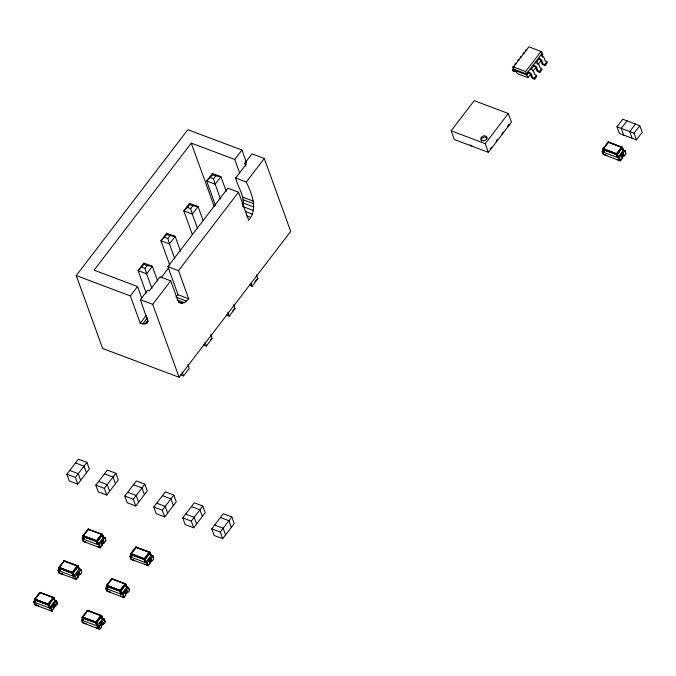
<?xml version="1.0" encoding="UTF-8"?>
<svg xmlns="http://www.w3.org/2000/svg" width="676" height="676" viewBox="0 0 676 676"><rect width="100%" height="100%" fill="white"/><g stroke="black" fill="none" stroke-linecap="round" stroke-linejoin="round"><path stroke-width="1.01" d="M100.242 623.12L100.496 624.033L98.865 626.162L99.904 629.026L101.535 626.905L100.352 622.723L102.549 621.345L104.172 619.216L102.659 618.65L97.226 625.714L95.722 622.647L100.91 615.566C102.786 614.543 103.343 623.28 101.653 615.785M124.46 591.644L125.761 595.235L124.13 597.356L123.091 594.483C124.156 591.466 125.82 589.658 128.406 587.545L126.64 586.65M128.406 587.545L129.446 590.418C129.386 592.759 124.452 592.539 125.761 595.235M148.686 559.973L149.987 563.564L148.365 565.685L147.326 562.812C148.382 559.796 150.047 557.987 152.632 555.875L150.866 554.979M152.632 555.875L153.672 558.748C153.613 561.08 148.678 560.869 149.987 563.564M54.68 600.347L54.824 600.922L49.492 607.741L48.131 604.209L53.37 597.423L48.621 604.336L49.644 607.673L51.139 608.18L51.815 611.188L50.844 608.518C52.187 605.29 53.86 603.347 56.615 600.981L54.722 600.263M53.784 597.609L48.317 604.969L34.459 599.654L40.247 592.396L39.512 592.793L40.07 592.413L53.784 597.609L54.95 600.736L56.446 601.243L57.485 604.116C54.9 606.237 53.252 608.028 52.179 611.053L49.559 610.065M73.785 578.394L76.405 579.383L78.027 577.253L76.827 573.121L79.05 571.693L80.841 569.302L78.948 568.592M78.162 566.26L72.847 572.657L73.938 575.876L72.957 572.775L78.129 566.387L72.543 573.29L58.685 567.984L64.482 560.717L63.738 561.122L77.537 565.981L79.1 569.167L77.596 565.744L79.134 569.082L78.103 566.023L77.402 565.922L72.357 572.538L73.253 576.062L73.87 576.003L79.151 568.998L80.672 569.572L81.712 572.445C81.534 574.921 77.444 574.296 77.824 576.873M97.944 546.58L100.268 547.839L99.296 545.169C100.639 541.941 102.313 539.997 105.067 537.631L102.228 536.558M102.068 534.108L103.403 537.395L98.316 544.062L97.479 544.391L96.516 541.011L101.628 534.243C103.259 533.432 102.38 538.535 104.898 537.893L105.938 540.766C103.36 542.887 101.704 544.687 100.631 547.704L97.133 546.394M620.923 154.905L622.224 158.59L620.593 160.711L617.103 159.392L620.23 160.846L619.267 158.176C620.602 154.948 622.283 153.004 625.038 150.638L623.137 149.92M623.103 150.004L624.861 150.9L625.9 153.773C625.832 156.114 620.931 155.894 622.224 158.59M34.721 599.925L39.977 592.48L53.269 597.491L54.874 600.846L53.548 597.398L54.824 600.922M148.23 565.516L130.95 559.398L129.986 556.728L131.913 557.362L130.95 553.982L136.552 547.163L135.741 547.197L150.064 552.326L151.094 555.385L145.805 562.238L147.326 562.812M242.743 205.597C245.042 195.837 237.665 187.142 235.662 178.008L246.461 163.888L244.763 163.246L251.954 153.832L264.299 158.48L290.697 231.395L179.115 377.276L102.659 348.486L76.261 275.571L187.844 129.691L241.932 150.064L246.52 162.73M76.261 275.571L130.358 295.936L140.236 323.238L142.729 323.948L146.489 323.601L147.807 321.058L140.38 299.713L147.579 290.3L149.278 290.942L160.077 276.83L170.715 280.836L177.627 299.933L178.743 301.918L180.306 303.076C183.762 304.065 186.686 301.209 188.689 298.767L178.05 294.761L167.876 266.64L227.871 188.198L238.51 192.204L248.684 220.325C258.308 208.825 251.751 193.716 246.301 182.013L235.662 178.008M542.22 56.894L542.718 54.097L541.028 51.435L528.826 46.838L513.422 66.966L513.464 69.07L526.443 73.963L527.99 77.639L530.491 74.368M104.172 619.216L105.211 622.089C105.16 624.43 100.225 624.218 101.535 626.905M49.863 607.411L48.351 604.141L34.679 599.029L35.439 602.265L33.918 601.699L35 600.28M73.101 573.003L74.022 575.808L72.577 572.471L59.142 567.401C57.342 567.46 61.736 572.395 58.144 570.02L59.226 568.609M98.316 544.062L96.803 540.792L83.368 535.722C81.095 536.313 87.035 543.91 82.987 535.831L88.522 529.147M88.615 529.038L87.964 529.443L88.776 529.097M97.589 625.385L96.085 622.123L82.278 617.078L82.447 617.898L96.043 622.942L101.637 616.039L87.246 610.766L87.981 610.369L87.221 610.673M121.815 593.714L126.868 587.064L125.322 583.726L120.573 590.638L121.672 593.858L120.573 590.638L106.791 585.509C104.881 585.661 110.213 593.393 106.402 585.83L106.876 585.374L120.176 590.385C124.528 594.407 119.162 596.004 120.176 590.385L125.322 583.726L126.758 586.717M111.447 579.002L112.208 578.698L111.472 579.095L112.03 578.715L125.863 584.368L120.269 591.272L106.554 586.16L111.929 578.783L125.229 583.794L126.834 587.148L125.271 583.963L111.599 578.842L106.487 585.484L107.399 588.568L105.878 588.002L106.96 586.582M146.05 562.043L144.537 558.773L130.865 553.661L130.899 554.557M619.495 157.871L617.45 157.398L616.436 154.17L621.785 147.081L617.036 153.993L618.134 157.212L617.036 153.993L603.254 148.864C601.344 149.016 606.676 156.748 602.865 149.193L603.338 148.728L616.909 153.883L618.041 157.271L619.554 157.838L620.593 160.711M607.91 142.357L608.67 142.053L607.935 142.45L608.493 142.07L622.292 147.36L623.331 150.418L618.278 157.069M35.541 602.02L34.603 599.054L48.064 604.361L49.711 607.555L48.621 604.336L34.603 599.054L35.456 602.181L34.552 599.105M74.022 575.808L72.847 572.657L58.829 567.375L59.682 570.51L58.778 567.434M83.452 536.938L82.371 538.35L83.892 538.924L83.004 535.755L97.074 540.986L98.164 544.205L97.074 540.986L101.822 534.074L103.36 537.412L102.329 534.353M82.734 618.261L81.652 619.672L83.173 620.247L82.278 617.078L96.347 622.309L97.445 625.528L96.6 622.647M112.123 578.69L106.512 585.585L107.45 588.399L106.504 585.408M151.01 555.554L149.734 552.03L151.061 555.469L149.455 552.123L136.155 547.112L130.73 553.737L144.799 558.959L145.898 562.178L144.799 558.959L149.548 552.047L144.174 559.297L145.213 562.364L147.258 562.846L147.993 565.82M623.221 150.072L621.971 147.064L623.297 150.503L621.692 147.148L608.392 142.137L602.95 148.838L603.854 151.931L602.967 148.762L616.478 154.018L618.067 157.339M48.875 604.674L49.796 607.487L48.816 604.564L53.903 598.066L54.908 600.761L53.311 597.66L39.757 592.59L34.476 599.401M72.991 573.113L78.129 566.387M102.237 534.26L88.015 529.223L102.355 534.716L97.327 541.324L98.248 544.138L97.268 541.214L102.355 534.716L103.327 537.496L101.721 534.141L87.948 529.35M101.518 615.582L102.684 618.717L101.096 615.397L96.347 622.309L97.445 625.528L96.55 622.537L101.51 616.056L102.608 618.819L101.4 615.515L87.804 610.386L82.447 617.898M120.827 590.976L121.748 593.79L120.776 590.866L125.736 584.377L126.911 587.038L125.508 583.701M135.673 547.323L150.089 552.689L145.053 559.305L145.974 562.111L145.002 559.187L149.962 552.706L151.137 555.368L149.971 552.233M608.062 142.205L622.326 147.723L617.289 154.331L618.21 157.145L617.239 154.221L622.199 147.731L623.373 150.393L621.971 147.064M77.808 566.175L64.203 560.81L58.947 568.254M99.533 544.873L98.096 544.332L96.516 541.011L83.055 535.705L83.908 538.84L82.937 536.06L88.201 529.207L82.962 536.423L96.465 541.172L97.944 544.391M602.975 148.94L603.913 151.754L602.899 149.058L608.392 142.137L603.136 149.582L616.436 154.593L617.289 154.331M83.258 620.551L81.534 620.078L82.497 622.748L99.541 629.162L98.806 626.196L97.378 625.655L95.789 622.334L82.328 617.027L83.342 620.644L82.421 617.779L95.722 622.79L96.905 625.748M145.83 562.305L144.241 558.984L130.781 553.678L131.795 557.294M58.711 567.73L72.29 572.682L73.87 576.003L75.306 576.543L76.27 579.214L58.989 573.096L58.026 570.426L59.961 571.059L58.922 568.136L72.214 573.138L73.397 576.096M102.608 618.819L101.003 615.464L87.703 610.462L82.261 617.163L83.19 620.162L82.328 617.027M106.723 585.653L107.416 588.483L106.554 585.357L120.015 590.663L121.604 593.976L123.032 594.517L124.004 597.187L120.641 596.038L124.13 597.356M82.21 617.382L87.288 610.546L87.981 610.369M83.993 538.671L83.004 535.933M131.727 556.644L130.105 556.323L131.186 554.912M239.676 173.124L234.733 159.468L191.283 143.109L94.099 270.163L137.549 286.531L141.791 298.226M157.677 281.022L152.345 266.293L143.836 263.091L138.081 270.62L146.253 293.207M180.534 251.142L175.202 236.414L166.693 233.212L160.939 240.74L169.82 265.288M203.037 220.283L198.06 206.535L189.55 203.332L183.796 210.861L192.322 234.42M226.249 191.376L220.917 176.656L212.408 173.445L206.645 180.974L215.534 205.521M151.923 288.551L146.591 273.822L138.081 270.62L143.946 264.367L143.836 263.091M174.78 258.671L169.448 243.943L160.939 240.74L166.803 234.479L166.693 233.212M197.637 228.792L192.305 214.064L183.796 210.861L187.497 207.422L189.66 204.6L189.55 203.332M220.486 198.913L215.154 184.185L206.645 180.974L210.354 177.543L212.509 174.721L212.408 173.445M144.977 268.389L147.14 265.567L152.345 266.293L146.591 273.822L144.977 268.389L141.783 267.189M167.834 238.51L169.989 235.679L175.202 236.414L169.448 243.943L167.834 238.51L164.64 237.301M190.691 208.622L192.846 205.8L198.06 206.535L192.305 214.064L190.691 208.622L187.497 207.422M213.54 178.743L215.703 175.921L220.917 176.656L215.154 184.185L213.54 178.743L210.354 177.543M130.358 295.936L137.549 286.531M234.733 159.468L241.932 150.064M160.956 277.904L168.628 267.873M179.115 377.276L152.717 304.361L170.715 280.836M188.689 298.767L178.506 270.645L238.51 192.204M246.301 182.013L264.299 158.48M140.236 323.238L146.236 315.388M142.729 323.948L147.529 317.669M144.867 324.074L147.867 320.145M146.489 323.601L148.289 321.252M66.848 474.239L78.391 459.156L86.908 462.367L89.325 469.043L77.791 484.126L69.265 480.915L66.848 474.239L75.374 477.45L77.791 484.126M75.374 477.45L86.908 462.367M95.831 485.148L107.366 470.065L115.892 473.276L118.308 479.96L106.774 495.035L98.248 491.832L95.831 485.148L104.358 488.359L106.774 495.035M180.703 374.842L183.542 375.907L189.305 368.378L187.903 364.508M203.56 344.954L206.4 346.027L212.154 338.499L210.76 334.628M226.418 315.075L229.257 316.14L235.011 308.611L233.617 304.749M249.275 285.196L252.114 286.261L257.869 278.732L256.466 274.862M104.358 488.359L115.892 473.276M51.815 611.188L34.763 604.767L33.8 602.096L35.735 602.73L34.552 599.282M100.268 547.839L83.216 541.425L82.252 538.755L83.925 539.11M58.989 573.096L62.631 574.076M83.216 541.425L86.004 542.084M124.806 496.066L136.349 480.982L144.867 484.193L147.284 490.869L135.749 505.952L127.223 502.741L124.806 496.066L133.333 499.277L135.749 505.952M133.333 499.277L144.867 484.193M76.042 579.518L75.07 576.848L76.785 574.008M81.576 572.276L80.841 569.302M105.802 540.606L105.067 537.631M153.79 506.983L165.324 491.9L173.85 495.111L176.267 501.786L164.733 516.87L156.207 513.659L153.79 506.983L162.316 510.194L164.733 516.87M451.154 130.814L474.222 100.648L508.318 113.492L511.462 122.17L488.385 152.337L454.289 139.501L451.154 130.814L485.241 143.658L488.385 152.337M162.316 510.194L173.85 495.111M123.767 597.491L106.723 591.069L105.76 588.399L107.484 588.872M515.154 70.912A1.758 0.777 37.4 0 1 514.14 71.495L512.721 70.955L512.374 70.008L513.473 68.572M99.541 629.162L98.806 626.196M104.112 619.258L101.501 617.881M128.339 587.579L125.728 586.21M152.801 555.604L153.536 558.579L152.801 555.604L149.954 554.54M182.765 517.892L194.308 502.809L202.825 506.02L205.242 512.695L193.708 527.779L185.182 524.568L182.765 517.892L191.291 521.103L193.708 527.779M542.372 53.142L526.443 73.963L525.632 71.563L541.028 51.435M105.084 621.928L104.349 618.954M129.31 590.249L128.575 587.283M530.288 68.935L531.37 69.349A2.518 1.107 37.4 0 1 533.617 71.377L534.843 74.681L536.482 75.382L536.828 76.337L534.632 79.21L534.285 78.255L532.629 77.529L531.42 74.25A2.518 1.107 37.4 0 0 529.173 72.222L528.091 71.808L528.438 72.763L526.79 74.918L513.811 70.025L518.255 73.971L527.99 77.639M530.761 69.729L533.66 65.944L533.313 64.989L534.395 65.403A2.518 1.107 37.4 0 1 536.634 67.431L537.842 70.71L539.499 71.436L539.845 72.391L542.042 69.518L541.696 68.563L540.039 67.837L538.831 64.558A2.518 1.107 37.4 0 0 536.592 62.53L535.51 62.116L535.857 63.071M536.474 62.251L538.975 58.989M541.468 55.728L542.718 54.097M532.984 71.107L536.102 67.025M537.978 64.583L541.096 60.502M191.291 521.103L202.825 506.02M534.285 78.255L536.482 75.382M539.499 71.436L541.696 68.563M546.909 61.744L547.256 62.699L545.059 65.572L544.712 64.617L546.909 61.744L545.27 61.043L544.053 57.739A2.518 1.107 37.4 0 0 541.806 55.711L540.724 55.297M485.241 143.658L508.318 113.492M211.749 528.809L223.283 513.726L231.809 516.937L234.226 523.613L222.691 538.696L214.165 535.485L211.749 528.809L220.275 532.02L222.691 538.696M220.275 532.02L231.809 516.937M616.968 126.767L622.74 119.229L639.783 125.643L642.2 132.327L636.429 139.864L619.385 133.442L616.968 126.767L634.012 133.189L636.429 139.864M603.381 154.229L602.341 151.356L603.423 149.937M620.23 160.846L603.186 154.424L602.223 151.754L603.938 152.227M626.998 120.835L621.227 128.372L623.644 135.048M635.524 124.038L629.753 131.583L632.17 138.259M634.012 133.189L639.783 125.643M625.773 153.604L625.038 150.638M178.05 294.761L175.921 297.094L186.559 301.099M83.047 536.516L96.465 541.586L97.327 541.324M130.781 554.489L144.199 559.559L145.053 559.305M254.903 281.478L257.869 278.732M232.789 310.673L235.011 308.611M210.675 339.867L212.154 338.499M608.645 142.154L608.037 142.34M603.186 149.007L603.871 151.838L602.341 151.356M617.915 157.398L616.436 154.17L602.874 149.311L616.411 154.331L617.754 157.432M83.216 536L84.069 539.313M82.962 536.423L96.44 541.324L97.783 544.425M64.482 560.717L63.848 561.012M58.989 567.679L59.75 570.899M58.685 567.984L72.239 572.842L73.718 576.07M58.736 568.093L72.214 572.995M40.247 592.396L39.622 592.683M34.763 599.35L35.608 602.662M34.51 599.764L48.013 604.513L49.492 607.741M34.594 599.857L47.988 604.817M136.408 547.129L135.8 547.315M130.95 553.982L131.643 556.813L131.051 554.852M130.688 554.396L144.199 559.145L145.678 562.373M106.462 586.067L119.948 590.976L121.291 594.077M106.554 586.16L119.948 591.12L121.131 594.077M82.497 617.332L83.19 620.162L82.286 617.256M82.185 617.636L95.747 622.495L97.226 625.714M82.235 617.746L95.722 622.647L97.065 625.748M135.741 547.197L130.738 553.906M513.845 70.549L512.374 70.008M616.478 154.018L617.036 153.993M96.516 541.011L97.074 540.986M144.241 558.984L144.799 558.959M72.29 572.682L72.847 572.657M120.015 590.663L120.573 590.638M48.064 604.361L48.621 604.336M95.789 622.334L96.347 622.309M526.891 50.083L526.672 50.016A2.518 1.107 37.4 0 0 525.413 50.725L525.463 50.894M524.694 52.956L524.475 52.88A2.518 1.107 37.4 0 0 523.224 53.598L523.266 53.767M519.481 59.775L519.252 59.708A2.518 1.107 37.4 0 0 518.002 60.417L518.053 60.587M516.456 63.721L516.236 63.654A2.518 1.107 37.4 0 0 514.985 64.364L515.036 64.533M514.259 66.594L514.039 66.527A2.518 1.107 37.4 0 0 512.788 67.237L513.946 70.49M544.712 64.617L543.056 63.89L541.856 60.612A2.518 1.107 37.4 0 0 539.609 58.584L538.527 58.17L539.685 59.429A1.006 0.439 37.4 0 1 540.724 60.367L541.822 63.383A1.758 0.777 37.4 0 0 543.639 65.031L545.059 65.572M533.66 65.944L534.471 66.248A1.006 0.439 37.4 0 1 535.51 67.186L536.6 70.211A1.758 0.777 37.4 0 0 538.426 71.85L539.845 72.391M513.422 66.966L525.632 71.563M528.438 72.763L529.249 73.067A1.006 0.439 37.4 0 1 530.288 74.005L531.387 77.03A1.758 0.777 37.4 0 0 533.212 78.678L534.632 79.21M603.11 149.464L616.411 154.474L617.594 157.432M602.223 151.754L619.267 158.176M604.268 154.449L606.871 155.539L604.251 154.559M212.509 174.721L215.703 175.921M242.583 197.105L253.213 201.11M243.157 199.792L253.796 203.797M243.166 202.986L253.804 206.991M242.608 206.467L253.238 210.481M245.38 211.47L252.148 214.022M246.723 215.923L250.593 217.385M189.66 204.6L192.846 205.8M166.803 234.479L169.989 235.679M167.876 266.64L178.506 270.645M143.946 264.367L147.14 265.567M177.585 300.102L184.354 302.654M178.354 301.876L182.224 303.33M140.38 299.713L152.717 304.361M75.501 462.925L84.027 466.136L86.444 472.811M104.484 473.842L113.002 477.053L115.427 483.729M133.459 484.751L141.985 487.962L144.402 494.638M162.443 495.669L170.96 498.88L173.386 505.555M191.418 506.586L199.944 509.788L202.361 516.472M220.401 517.495L228.919 520.706L231.344 527.381M69.738 470.471L78.255 473.673L80.672 480.357M98.713 481.38L107.239 484.591L109.656 491.266M127.696 492.297L136.214 495.508L138.631 502.183M156.671 503.206L165.197 506.417L167.614 513.092M185.655 514.123L194.173 517.334L196.589 524.01M214.63 525.041L223.156 528.252L225.573 534.927M130.874 554.295L144.174 559.297L145.517 562.398M98.071 544.264L99.592 544.831L100.631 547.704M82.252 538.755L99.296 545.169M129.986 556.728L147.03 563.15M132.031 559.415L134.642 560.514L132.014 559.525M147.376 565.195L144.816 564.232L148.365 565.685M86.038 542.211L83.41 541.222L82.371 538.35M77.892 565.871L64.296 560.742L58.761 567.51L59.716 570.426L58.778 567.603M73.845 575.935L75.366 576.51L76.405 579.383M121.579 593.917L123.091 594.483M58.026 570.426L75.07 576.848M105.76 588.399L122.804 594.821M76.27 579.214L72.907 578.064M107.805 591.094L110.416 592.184L107.788 591.204M62.682 574.211L59.184 572.893L58.144 570.02M34.687 599.663L47.988 604.674L49.331 607.775M97.352 625.587L98.865 626.162M49.644 607.673L51.08 608.214L52.179 611.053M33.8 602.096L50.844 608.518M81.534 620.078L98.578 626.491M35.853 604.792L38.405 605.755M96.364 627.582L99.778 628.866M38.456 605.882L34.958 604.572L33.918 601.699M96.414 627.717L99.904 629.026M622.326 147.723L617.18 154.441M150.089 552.689L144.951 559.415M102.355 534.716L97.217 541.434M125.863 584.368L120.725 591.086M101.637 616.039L96.499 622.757M53.903 598.066L48.765 604.783M78.906 568.677L79.177 569.065L78.01 565.93M149.649 552.022L150.114 552.436M144.174 559.441L145.357 562.398M96.44 541.468L97.623 544.425M77.689 565.719L78.154 566.133M53.463 597.39L53.928 597.812M622.25 147.841L623.238 150.579M623.238 153.021L624.278 155.894M622.959 153.055L623.999 155.928M622.672 153.114L623.711 155.987M622.402 153.207L623.441 156.08M622.131 153.325L623.171 156.19M621.878 153.469L622.917 156.333M621.65 153.629L622.689 156.502M621.447 153.815L622.486 156.688M621.269 154.018L622.309 156.891M621.134 154.229L622.173 157.102M621.024 154.449L622.064 157.322M620.957 154.677L621.996 157.55M509.155 125.187L508.91 124.519L507.752 126.032L507.997 126.699M503.383 132.733L503.138 132.065L501.989 133.569L502.226 134.237M497.612 140.27L497.375 139.602L496.218 141.115L496.463 141.783M491.849 147.816L491.604 147.148L490.455 148.652L490.692 149.32M472.194 146.236L470.243 144.926L470.488 145.594M244.763 163.246L245.819 166.161M251.058 283.362L252.114 286.261M191.283 143.109L214.309 206.712M227.854 312.278L229.257 316.14M204.997 342.157L206.4 346.027M182.14 372.037L183.542 375.907M151.001 557.996L152.041 560.869M150.756 558.021L151.796 560.894M150.503 558.072L151.542 560.945M150.249 558.139L151.289 561.012M150.013 558.241L151.052 561.105M149.785 558.351L150.824 561.224M149.565 558.486L150.604 561.359M149.371 558.638L150.41 561.511M149.193 558.807L150.233 561.68M149.041 558.993L150.08 561.857M148.906 559.179L149.945 562.052M148.804 559.373L149.844 562.246M148.737 559.576L149.776 562.449M148.695 559.779L149.734 562.643M130.214 556.424L130.857 558.207M130.105 556.323L131.144 559.196M125.787 584.486L126.784 587.224M126.775 589.666L127.815 592.539M126.53 589.692L127.57 592.565M126.277 589.742L127.316 592.615M126.023 589.818L127.063 592.691M125.787 589.911L126.826 592.784M125.559 590.03L126.598 592.903M125.339 590.165L126.378 593.038M125.144 590.317L126.184 593.19M124.967 590.486L126.006 593.351M124.815 590.663L125.854 593.536M124.68 590.849L125.719 593.722M124.578 591.052L125.618 593.917M124.511 591.246L125.508 594.322M102.287 534.843L103.276 537.581M103.276 540.023L104.315 542.887M102.989 540.048L104.028 542.921M102.71 540.107L103.749 542.98M102.431 540.2L103.47 543.073M102.169 540.318L103.208 543.191M121.452 594.043L119.973 590.816L106.673 586.227M101.915 540.462L102.955 543.335M101.687 540.623L102.727 543.496M101.484 540.808L102.524 543.681M101.307 541.011L102.346 543.884M101.163 541.222L102.203 544.096M101.054 541.451L102.093 544.315M100.986 541.67L102.025 544.543M100.952 541.898L102.253 545.583M105.878 588.002L106.918 590.875M102.549 621.345L103.589 624.21M102.304 621.371L103.343 624.235M102.051 621.413L103.09 624.286M101.797 621.489L102.837 624.362M101.561 621.582L102.6 624.455M101.332 621.7L102.372 624.573M101.113 621.835L102.152 624.708M100.918 621.988L101.958 624.861M100.741 622.157L101.78 625.03M100.589 622.334L101.628 625.207M100.454 622.528L101.493 625.393M100.352 622.723L101.392 625.596M100.285 622.926L101.324 625.79M100.251 623.517L101.425 626.745M78.103 566.023L79.168 568.938M78.061 566.513L79.05 569.251M79.05 571.693L80.089 574.566M78.762 571.719L79.802 574.592M78.484 571.786L79.523 574.651M78.205 571.871L79.244 574.744M77.943 571.989L78.982 574.862M77.689 572.133L78.729 575.006M77.461 572.302L78.501 575.175M77.258 572.487L78.298 575.352M77.081 572.69L78.12 575.555M76.937 572.902L77.977 575.775M76.827 573.121L77.867 575.994M76.76 573.349L77.799 576.222M76.726 573.569L78.027 577.253M72.543 573.29L73.557 576.096M86.139 623.728L82.692 622.545L81.652 619.672M56.615 600.981L57.35 603.947L56.387 601.277M54.824 603.364L55.863 606.237M54.536 603.398L55.576 606.271M54.257 603.457L55.297 606.33M53.979 603.55L55.018 606.414M53.708 603.668L54.748 606.533M53.463 603.803L54.502 606.676M53.235 603.972L54.274 606.845M53.032 604.158L54.072 607.031M52.855 604.361L53.894 607.234M52.711 604.572L53.75 607.445M52.601 604.792L53.641 607.665M52.534 605.02L53.573 607.893M52.5 605.248L53.801 608.932M52.508 605.468L53.683 608.746M520.25 57.713L520.199 57.544A2.518 1.107 37.4 0 1 521.45 56.835M542.524 56.953A1.006 0.439 37.4 0 1 542.701 57.139M537.099 63.612A1.006 0.439 37.4 0 1 537.395 63.865M514.064 67.896A1.006 0.439 37.4 0 1 514.09 67.575M481.574 141.098A3.169 2.349 -19.9 0 1 483.002 137.65A3.169 2.349 -19.9 0 1 487.126 138.141M53.311 597.66L48.131 604.209L53.311 597.66M77.537 565.981L72.357 572.538L77.537 565.981M101.763 534.31L96.584 540.859L101.763 534.31M101.045 615.633L95.857 622.182L101.045 615.633M125.271 583.963L120.091 590.511L125.271 583.963M149.497 552.284L144.318 558.841L149.497 552.284M621.734 147.317L616.546 153.866L621.734 147.317M482.858 140.718A3.169 2.349 -19.9 0 0 486.897 137.363A3.169 2.349 -19.9 0 0 481.844 136.763A3.169 2.349 -19.9 0 0 482.858 140.718"/></g></svg>
